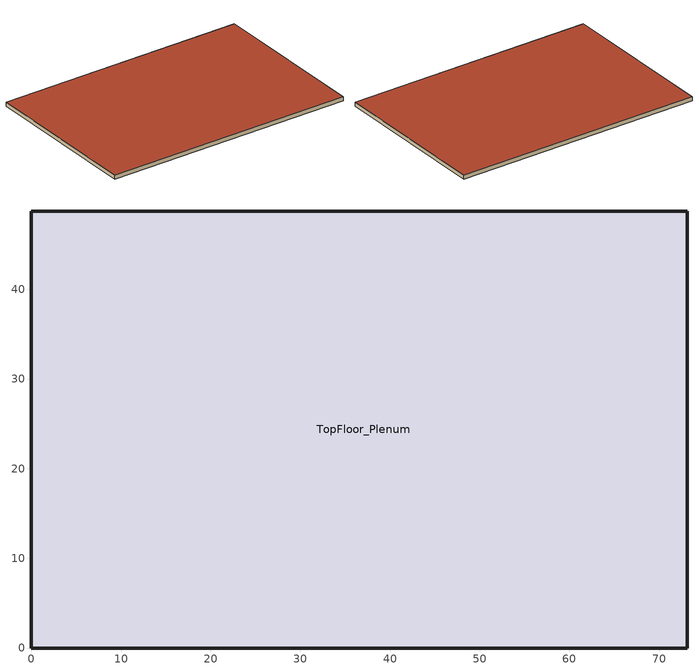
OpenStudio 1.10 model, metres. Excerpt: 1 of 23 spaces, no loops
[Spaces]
TopFloor_Plenum
 floor to Perimeter_top_ZN_2: 73.11,48.74 73.11,0 68.53,4.57 68.53,44.16 z36.28
 floor to Core_top: 68.53,44.16 68.53,4.57 5.49,4.57 5.49,44.16 z36.28
 floor to DataCenter_top_ZN_6: 5.49,44.16 5.49,4.57 4.57,4.57 4.57,44.16 z36.28
 floor to Perimeter_top_ZN_4: 0,48.74 4.57,44.16 4.57,4.57 0,0 z36.28
 floor to Perimeter_top_ZN_1: 68.53,4.57 73.11,0 0,0 4.57,4.57 z36.28
 floor to Perimeter_top_ZN_3: 73.11,48.74 68.53,44.16 4.57,44.16 0,48.74 z36.28
 wall outside: 0,48.74 0,0 73.11,0 73.11,48.74 0,48.74 z36.28:37.5
 roof outside: 73.11,0 73.11,48.74 0,48.74 0,0 z37.5
[Site]
Houston Bush Intercontinental_TX_USA: Latitude {deg}=30; Longitude {deg}=-95.37; Time Zone {hr}=-6; Elevation {m}=29; Terrain=City
[Building]
DOE Ref Pre-1980-LargeOffice-ASHRAE 169-2006-2A created: 2016-02-16 11:43:37 -0800: North Axis {deg}=0; Default Construction Set=DOE Ref Pre-1980 - Office - ASHRAE 169-2006-2A
[ClimateZones]
Climate Zone Institution Name 1=ASHRAE; Climate Zone Document Name 1=ANSI/ASHRAE Standard 169; Climate Zone Document Year 1=2006; Climate Zone Institution Name 2=CEC; Climate Zone Document Name 2=California Climate Zone Descriptions; Climate Zone Document Year 2=1995
[Site:GroundTemperature:BuildingSurface]
20.541, 20.346, 20.801, 22.127, 22.752, 22.868, 22.937, 22.96, 22.981, 22.822, 21.631, 20.645
[Site:WaterMainsTemperature]
Calculation Method=Correlation; Annual Average Outdoor Air Temperature {C}=20.3167; Maximum Difference In Monthly Average Outdoor Air Temperatures {deltaC}=17.8
[SizingPeriod:DesignDay] Barometric Pressure {Pa}=100977; Sky Clearness=0; Rain Indicator=0; Snow Indicator=0; Day of Month=21; Daylight Saving Time Indicator=0; Humidity Indicating Type=Wetbulb; Dry-Bulb Temperature Range Modifier Type=DefaultMultipliers
Name | Maximum Dry-Bulb Temperature {C} | Daily Dry-Bulb Temperature Range {deltaC} | Humidity Indicating Conditions at Maximum Dry-Bulb {BasedOnField A3} | Wind Speed {m/s} | Wind Direction {deg} | Month | Day Type | Solar Model Indicator | ASHRAE Taub | ASHRAE Taud
Houston Bush Intercontinental Ann Htg 99.6% Condns DB | -1.6 | 0 | -1.6 | 2.8 | 0 | 1 | WinterDesignDay | ASHRAEClearSky
Houston Bush Intercontinental Ann Clg .4% Condns DB=>MWB | 36 | 10.1 | 24.8 | 3.5 | 170 | 7 | SummerDesignDay | ASHRAETau | 0.499 | 1.97
[Material:NoMass] Thermal Absorptance=0.9; Solar Absorptance=0.7
Name | Roughness | Thermal Resistance {m2-K/W} | Visible Absorptance
CP02 CARPET PAD | VeryRough | 0.21648 | 0.8
Typical Insulation R-1.96 | Smooth | 0.34506 | 0.7
Typical Carpet Pad | Smooth | 0.21648 | 0.8
Typical Insulation R-8.88 | Smooth | 1.56434 | 0.7
Typical Insulation | Smooth | 0.0282222 | 0.7
[Material]
Name | Roughness | Thickness {m} | Conductivity {W/m-K} | Density {kg/m3} | Specific Heat {J/kg-K} | Thermal Absorptance | Solar Absorptance | Visible Absorptance
100mm Normalweight concrete floor | MediumSmooth | 0.1016 | 2.31 | 2322 | 832
G01 13mm gypsum board | Smooth | 0.0127 | 0.16 | 800 | 1090 | 0.9 | 0.7 | 0.5
4 in. Normalweight Concrete Floor | MediumRough | 0.1016 | 2.31 | 2322 | 832 | 0.9 | 0.7 | 0.7
1IN Stucco | Smooth | 0.0253 | 0.6918 | 1858 | 837 | 0.9 | 0.92 | 0.92
8IN CONCRETE HW RefBldg | Rough | 0.2032 | 1.311 | 2240 | 836.8 | 0.9 | 0.7 | 0.7
1/2IN Gypsum | Smooth | 0.0127 | 0.16 | 784.9 | 830 | 0.9 | 0.4 | 0.4
Roof Membrane | VeryRough | 0.0095 | 0.16 | 1121.29 | 1460 | 0.9 | 0.77 | 0.7
Metal Roof Surface; F08 Metal surface | Smooth | 0.0008 | 45.28 | 7824 | 500 | 0.9 | 0.7 | 0.7
HW CONCRETE | Rough | 0.1016 | 1.31125 | 2240 | 837.36 | 0.9 | 0.7 | 0.7
8 in. Concrete Block Basement Wall | MediumRough | 0.2032 | 1.326 | 1842 | 912 | 0.9 | 0.7 | 0.7
G05 25mm wood | MediumSmooth | 0.0254 | 0.15 | 608 | 1630 | 0.9 | 0.5 | 0.5
[Construction]
Typical Insulated Exterior Mass Floor: 4 in. Normalweight Concrete Floor, Typical Carpet Pad
Typical Insulated Exterior Mass Wall R-4.35: 1IN Stucco, 8IN CONCRETE HW RefBldg, Typical Insulation R-1.96, 1/2IN Gypsum
Typical IEAD Roof R-10.0: Roof Membrane, Typical Insulation R-8.88, Metal Roof Surface
Typical Interior Floor: 100mm Normalweight concrete floor, CP02 CARPET PAD
Typical Interior Wall: G01 13mm gypsum board, G01 13mm gypsum board
Typical Interior Ceiling: CP02 CARPET PAD, 100mm Normalweight concrete floor
ext-slab-mass: HW CONCRETE, CP02 CARPET PAD
Typical Insulated Basement Mass Wall: 8 in. Concrete Block Basement Wall
U 1.22 SHGC 0.54 Simple Glazing Window: U 1.22 SHGC 0.54 Simple Glazing
Typical Insulated Metal Door: F08 Metal surface, Typical Insulation
Typical Overhead Door: Typical Insulation
Typical Interior Window: Clear 3mm
Typical Interior Door; Typical Interior Partition: G05 25mm wood
[DefaultConstructionSet]
DOE Ref Pre-1980 - Office - ASHRAE 169-2006-2A: Default Exterior Surface Constructions=Default Surface Constructions 1; Default Interior Surface Constructions=Default Surface Constructions 2; Default Ground Contact Surface Constructions=Default Surface Constructions 3; Default Exterior SubSurface Constructions=Default Sub Surface Constructions 1; Default Interior SubSurface Constructions=Default Sub Surface Constructions 2; Interior Partition Construction=Typical Interior Partition
[DefaultSurfaceConstructions]
Name | Floor Construction | Wall Construction | Roof Ceiling Construction
Default Surface Constructions 1 | Typical Insulated Exterior Mass Floor | Typical Insulated Exterior Mass Wall R-4.35 | Typical IEAD Roof R-10.0
Default Surface Constructions 2 | Typical Interior Floor | Typical Interior Wall | Typical Interior Ceiling
Default Surface Constructions 3 | ext-slab-mass | Typical Insulated Basement Mass Wall
[DefaultSubSurfaceConstructions]
Name | Fixed Window Construction | Operable Window Construction | Door Construction | Overhead Door Construction | Tubular Daylight Dome Construction | Tubular Daylight Diffuser Construction
Default Sub Surface Constructions 1 | U 1.22 SHGC 0.54 Simple Glazing Window | U 1.22 SHGC 0.54 Simple Glazing Window | Typical Insulated Metal Door | Typical Overhead Door | Typical Interior Window | Typical Interior Window
Default Sub Surface Constructions 2 | Typical Interior Window | Typical Interior Window | Typical Interior Door
[WindowMaterial:SimpleGlazingSystem]
U 1.22 SHGC 0.54 Simple Glazing: U-Factor {W/m2-K}=6.92748; Solar Heat Gain Coefficient=0.54; Visible Transmittance=0.38
[WindowMaterial:Glazing]
Clear 3mm: Optical Data Type=SpectralAverage; Thickness {m}=0.003; Solar Transmittance at Normal Incidence=0.837; Front Side Solar Reflectance at Normal Incidence=0.075; Back Side Solar Reflectance at Normal Incidence=0.075; Visible Transmittance at Normal Incidence=0.898; Front Side Visible Reflectance at Normal Incidence=0.081; Back Side Visible Reflectance at Normal Incidence=0.081; Infrared Transmittance at Normal Incidence=0; Front Side Infrared Hemispherical Emissivity=0.84; Back Side Infrared Hemispherical Emissivity=0.84; Conductivity {W/m-K}=0.9; Dirt Correction Factor for Solar and Visible Transmittance=1; Solar Diffusing=No
[Space]
TopFloor_Plenum: Thermal Zone=TopFloor_Plenum ZN; Part of Total Floor Area=No
[ThermalZone]
TopFloor_Plenum ZN: Use Ideal Air Loads=No
[Sizing:Zone] Zone Cooling Design Supply Air Temperature {C}=14; Zone Heating Design Supply Air Temperature {C}=40; Zone Cooling Design Supply Air Humidity Ratio {kg-H2O/kg-air}=0.0085; Zone Heating Design Supply Air Humidity Ratio {kg-H2O/kg-air}=0.008; Cooling Design Air Flow Method=DesignDay; Heating Design Air Flow Method=DesignDay
GroundFloor_Plenum ZN; DataCenter_top_ZN_6 ZN; DataCenter_bot_ZN_6 ZN; DataCenter_mid_ZN_6 ZN; TopFloor_Plenum ZN; MidFloor_Plenum ZN; DataCenter_basement_ZN_6 ZN
[Exterior:Lights:Definition]
Name | Design Level {W}
NonDimming Exterior Lights Def | 61595
Fuel equipment 1 Def | 244443
[Exterior:Lights]
Name | Exterior Lights Definition | Schedule | Control Option
NonDimming Exterior Lights Def | NonDimming Exterior Lights Def | Always On | AstronomicalClock
Fuel equipment 1 | Fuel equipment 1 Def | Large Office BLDG ELEVATORS | ScheduleNameOnly
[Schedule:Ruleset]
Name | Default Day Schedule | Summer Design Day Schedule | Winter Design Day Schedule
Always On | Always On Default
Large Office BLDG ELEVATORS | Large Office BLDG ELEVATORS Default | Large Office BLDG ELEVATORS Summer Design Day | Large Office BLDG ELEVATORS Winter Design Day
[Schedule:Day]
Always On Default: 24, 0, 1
Large Office BLDG ELEVATORS Default; Large Office BLDG ELEVATORS Winter Design Day; Large Office BLDG ELEVATORS Summer Design Day: 4, 0, 0.05, 5, 0, 0.1, 6, 0, 0.2, 7, 0, 0.4, 9, 0, 0.5, 10, 0, 0.35, 16, 0, 0.15, 17, 0, 0.35, 19, 0, 0.5, 21, 0, 0.4, 22, 0, 0.3, 23, 0, 0.2, 24, 0, 0.1
